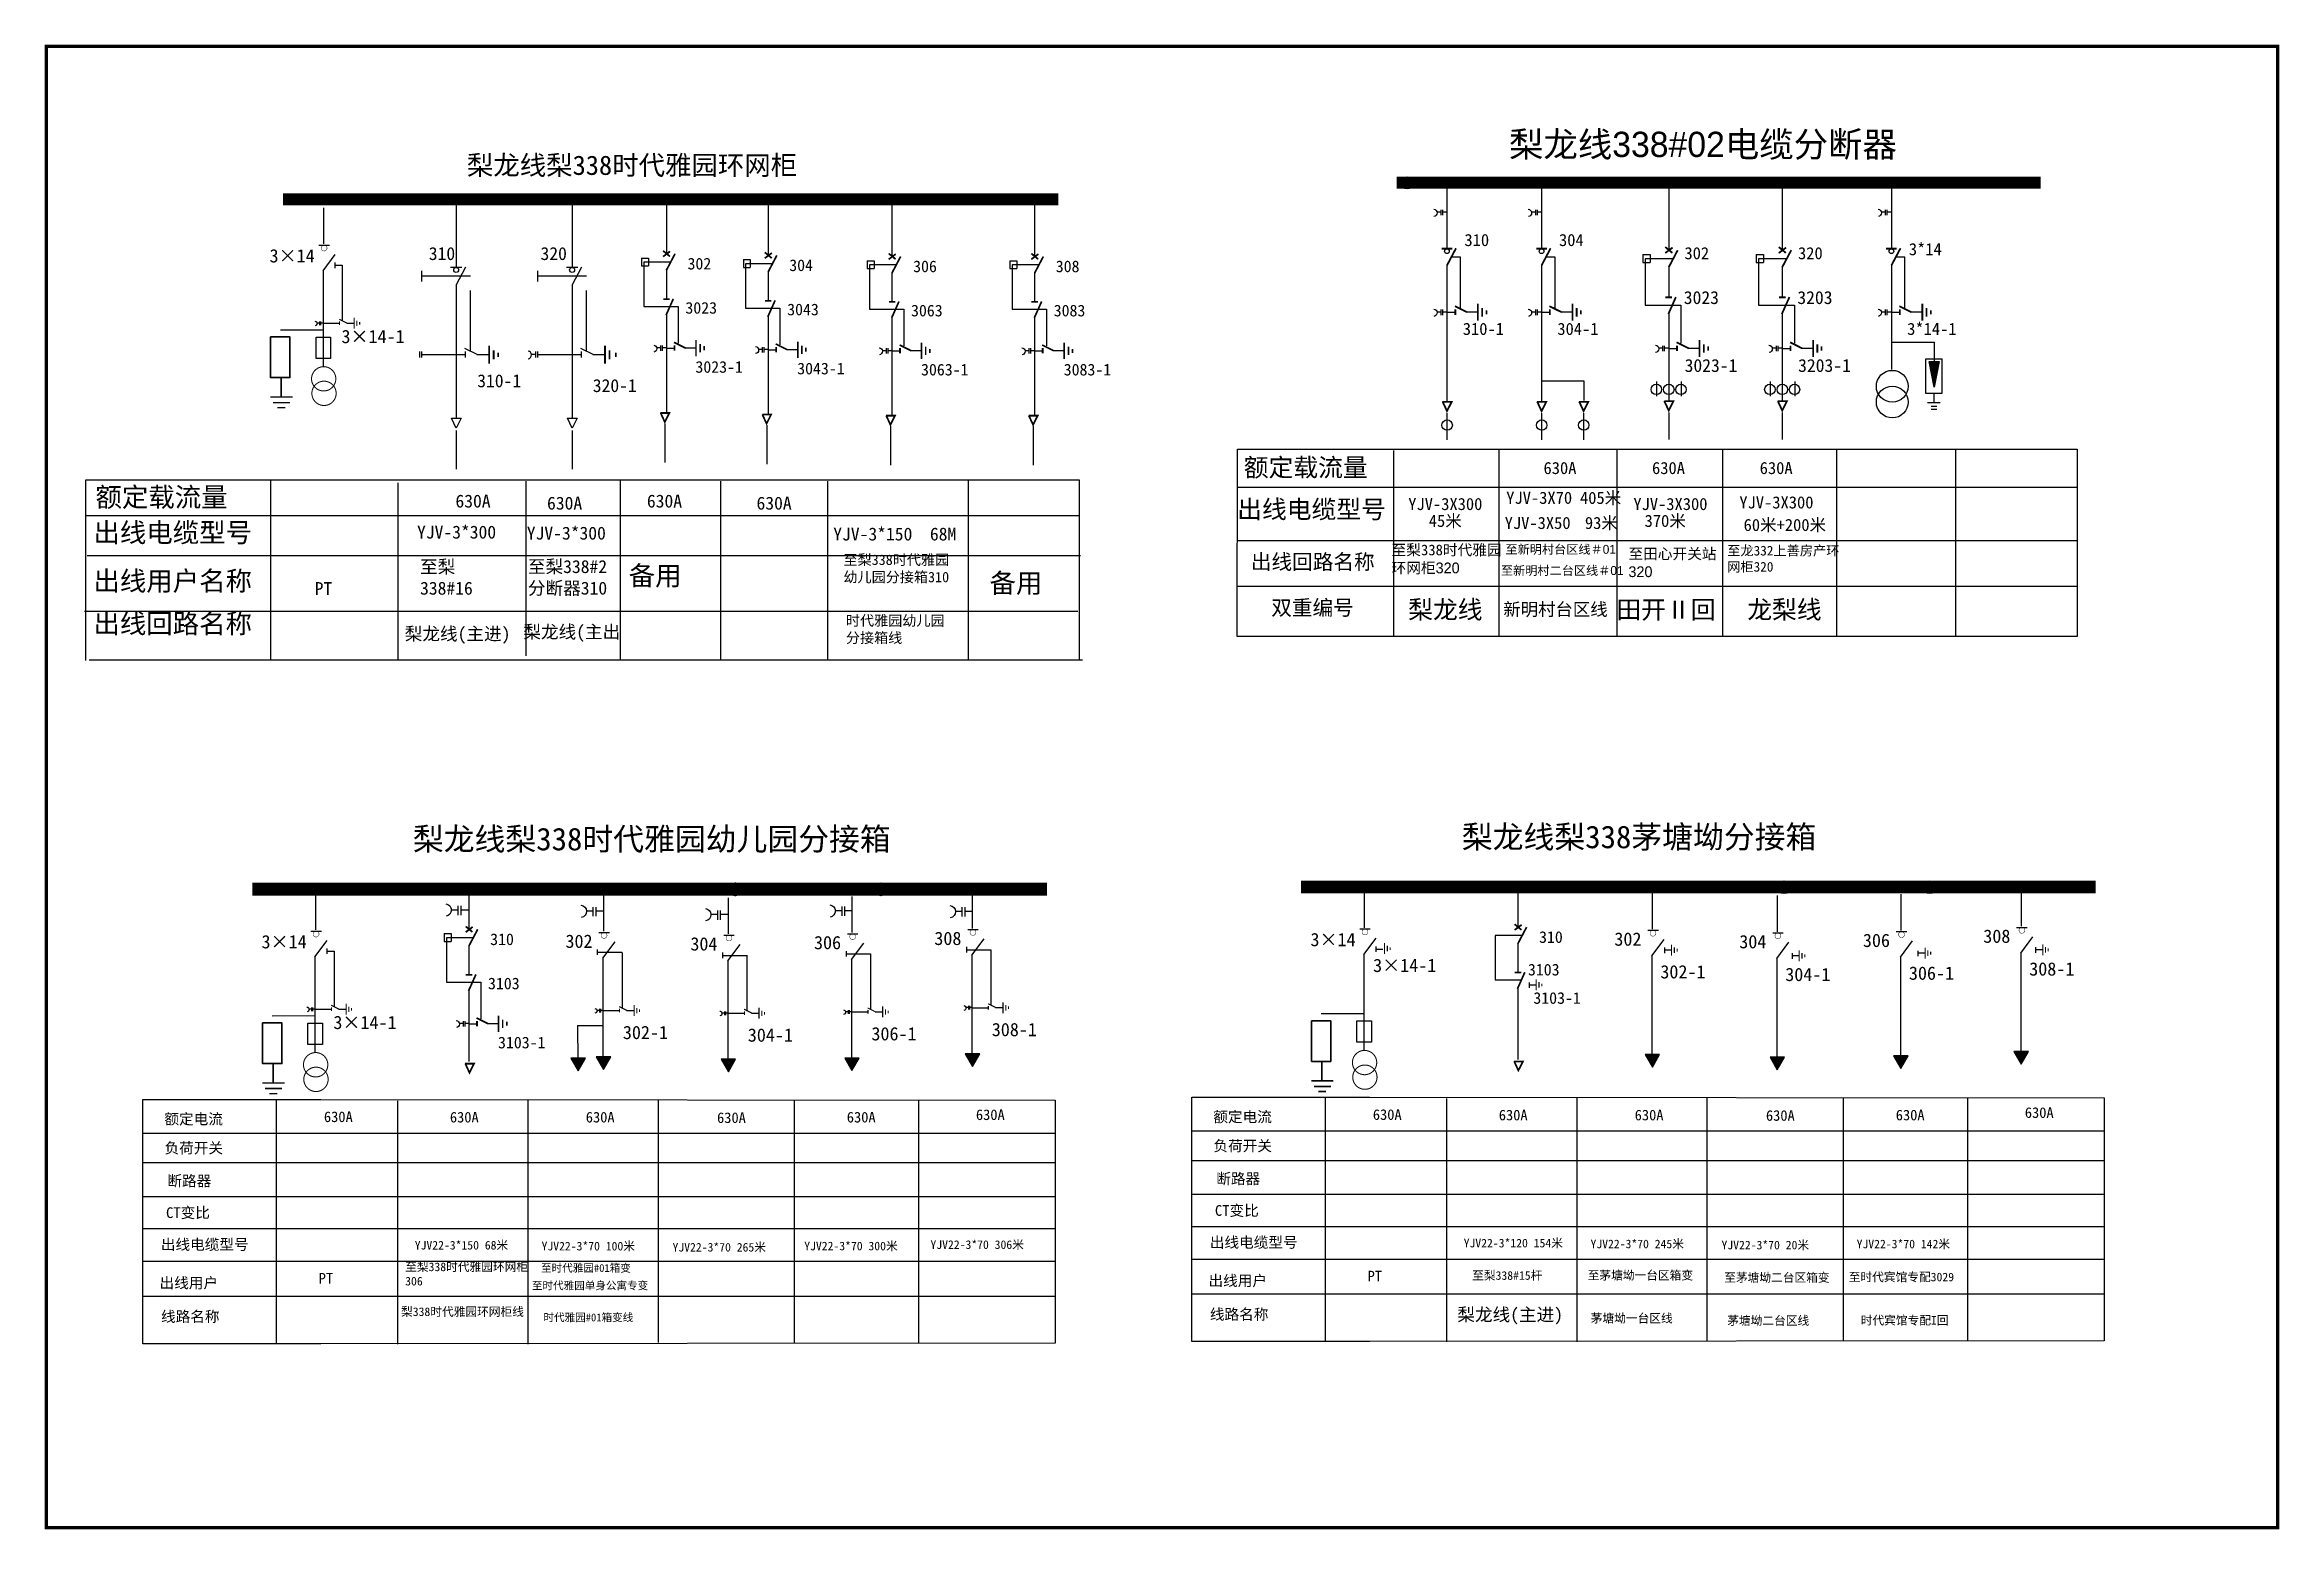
# Model space of a CAD drawing. Extents: x -2 to 344, y -240 to -10.
import ezdxf

# ---------------------------------------------------------------- set-up
doc = ezdxf.new("R2010")
doc.units = 0
doc.header["$LTSCALE"] = 0.774411
doc.linetypes.add('ACAD_ISO02W100', pattern=[15, 12, -3])
doc.linetypes.add('CENTER', pattern=[50.8, 31.75, -6.35, 6.35, -6.35])
doc.layers.get('0').update_dxf_attribs({"linetype": 'CONTINUOUS'})
doc.layers.add('1', color=7, linetype='CONTINUOUS')
doc.layers.add('2', color=7, linetype='CONTINUOUS')
doc.layers.add('10KV', color=3, linetype='CONTINUOUS', lineweight=35)
doc.styles.add('HZ', font='')
doc.styles.add('hztxt_txtstyle_0.00_0_0', font='', dxfattribs={"bigfont": 'hztxt.shx'})
doc.styles.add('SimSun_txtstyle_1.33_0_0', font='', dxfattribs={"height": 1.328431})
doc.styles.get("Standard").update_dxf_attribs({"font": '', "height": 2.5})
doc.styles.add('STYLE1', font='txt.shx', dxfattribs={"height": 2.6})
doc.styles.add('字体', font='', dxfattribs={"height": 2.5})
doc.styles.get('HZ').set_extended_font_data('SimSun')
doc.styles.get('hztxt_txtstyle_0.00_0_0').set_extended_font_data('hztxt')
doc.styles.get('SimSun_txtstyle_1.33_0_0').set_extended_font_data('SimSun')
doc.styles.get('Standard').set_extended_font_data('SimSun')
doc.styles.get('字体').set_extended_font_data('KaiTi_GB2312')

# ---------------------------------------------------------------- blocks, each defined once
blk = doc.blocks.new('JD')
for points in [[(-2, 0.2), (-2, -0.2), (2, 0.2), (2, -0.2)], [(1, -1.2), (1, -0.8), (-1, -1.2), (-1, -0.8)], [(-0.5, -1.8), (-0.5, -2.2), (0.5, -1.8), (0.5, -2.2)]]:
    blk.add_trace(points)

msp = doc.modelspace()

# ---------------------------------------------------------------- hatches: boundary and pattern name
at = {"linetype": 'Continuous'}
msp.add_hatch(color=256, dxfattribs=at).paths.add_polyline_path([(289.74, -59.47), (291.32, -59.47), (290.55, -63.42)])
for points in [[(80.61, -169.22), (81.74, -167.26), (79.48, -167.26)], [(84.51, -169), (85.64, -167.04), (83.38, -167.04)], [(103.85, -169.41), (104.98, -167.45), (102.72, -167.45)], [(122.99, -169.2), (124.12, -167.25), (121.86, -167.25)], [(141.63, -168.56), (142.76, -166.6), (140.49, -166.6)], [(246.9, -168.66), (248.03, -166.7), (245.77, -166.7)], [(266.25, -169.07), (267.38, -167.11), (265.12, -167.11)], [(285.38, -168.87), (286.51, -166.91), (284.25, -166.91)], [(304.02, -168.22), (305.15, -166.26), (302.89, -166.26)]]:
    msp.add_hatch(color=7).paths.add_polyline_path(points)

# ---------------------------------------------------------------- linework, layer by layer
for p, q in [((94.25, -34.54), (94.25, -42.83)), ((215.1, -32.55), (215.1, -41.97)), ((229.75, -32.55), (229.75, -41.97)), ((249.43, -32.76), (249.43, -42.26)), ((267, -32.76), (267, -42.26)), ((283.91, -32.55), (283.91, -41.97)), ((61.71, -34.78), (61.71, -44.83)), ((79.66, -34.78), (79.66, -44.83)), ((110.01, -34.79), (110.01, -43.08)), ((129.18, -34.96), (129.18, -43.25)), ((151.27, -34.96), (151.27, -43.25)), ((40.46, -41.46), (42.09, -41.46)), ((42.95, -44.15), (42.95, -45)), ((42.97, -44.58), (44.05, -44.58)), ((44.05, -44.58), (44.05, -53.16)), ((60.82, -44.87), (62.59, -44.87)), ((61.71, -47.64), (63.21, -44.79)), ((78.77, -44.87), (80.54, -44.87)), ((79.66, -47.64), (81.16, -44.79)), ((90.41, -43.45), (91.49, -43.45)), ((90.41, -43.45), (90.41, -44.65)), ((90.41, -44.65), (91.49, -44.65)), ((91.49, -43.45), (91.49, -44.65)), ((106.17, -43.7), (107.25, -43.7)), ((106.17, -43.7), (106.17, -44.9)), ((106.17, -44.9), (107.25, -44.9)), ((107.25, -43.7), (107.25, -44.9)), ((125.34, -43.88), (126.42, -43.88)), ((125.34, -43.88), (125.34, -45.07)), ((126.42, -43.88), (126.42, -45.07)), ((147.42, -43.88), (148.5, -43.88)), ((147.42, -43.88), (147.42, -45.07)), ((148.5, -43.88), (148.5, -45.07)), ((215.1, -44.53), (215.1, -65.73)), ((229.75, -44.53), (229.75, -65.73)), ((245.43, -42.92), (245.43, -44.16)), ((245.43, -42.92), (246.55, -42.92)), ((245.43, -44.16), (246.55, -44.16)), ((246.55, -42.92), (246.55, -44.16)), ((249.43, -44.82), (249.43, -49.47)), ((263, -42.92), (264.13, -42.92)), ((263, -42.92), (263, -44.16)), ((263, -44.16), (264.13, -44.16)), ((264.13, -42.92), (264.13, -44.16)), ((267, -44.82), (267, -49.47)), ((283.91, -44.53), (283.91, -60.72)), ((56.35, -45.41), (56.35, -47.08)), ((61.71, -47.56), (61.71, -68.15)), ((74.3, -45.41), (74.3, -47.08)), ((79.66, -47.56), (79.66, -68.15)), ((94.25, -45.28), (94.25, -49.74)), ((110.01, -45.53), (110.01, -50)), ((125.34, -45.07), (126.42, -45.07)), ((129.18, -45.7), (129.18, -50.17)), ((147.42, -45.07), (148.5, -45.07)), ((151.27, -45.7), (151.27, -50.17)), ((215.1, -51.83), (216.4, -51.83)), ((218.1, -51.8), (219.86, -51.8)), ((229.75, -51.83), (231.04, -51.83)), ((232.74, -51.8), (234.51, -51.8)), ((249.43, -51.8), (249.43, -65.52)), ((267, -51.8), (267, -65.52)), ((283.91, -51.83), (285.21, -51.83)), ((286.9, -51.8), (288.67, -51.8)), ((34.49, -54.57), (41.12, -54.54)), ((41.17, -53.54), (43.66, -53.54)), ((44.76, -53.52), (45.9, -53.52)), ((94.25, -51.98), (94.25, -67.43)), ((110.01, -52.23), (110.01, -67.68)), ((129.18, -52.4), (129.18, -67.85)), ((151.27, -52.4), (151.27, -67.85)), ((56.05, -57.94), (56.05, -58.85)), ((56.33, -57.94), (56.33, -58.85)), ((56.37, -58.4), (63.09, -58.4)), ((63.02, -57.4), (65.02, -58.4)), ((63.09, -57.94), (63.09, -58.86)), ((64.9, -58.36), (66.78, -58.36)), ((74, -58.36), (73.37, -58.36)), ((74, -57.94), (74, -58.85)), ((74.28, -57.94), (74.28, -58.85)), ((74.32, -58.4), (81.04, -58.4)), ((80.97, -57.4), (82.96, -58.4)), ((81.04, -57.94), (81.04, -58.86)), ((82.85, -58.36), (84.73, -58.36)), ((94.25, -57.39), (95.5, -57.39)), ((97.12, -57.35), (98.82, -57.35)), ((110.01, -57.64), (111.25, -57.64)), ((112.88, -57.6), (114.58, -57.6)), ((129.18, -57.81), (130.43, -57.81)), ((132.05, -57.77), (133.75, -57.77)), ((151.27, -57.81), (152.51, -57.81)), ((154.14, -57.77), (155.83, -57.77)), ((249.43, -57.43), (250.73, -57.43)), ((252.42, -57.39), (254.19, -57.39)), ((267, -57.43), (268.3, -57.43)), ((269.99, -57.39), (271.76, -57.39)), ((289.17, -59.07), (291.77, -59.07)), ((289.17, -59.12), (289.17, -64.38)), ((291.77, -64.38), (291.77, -59.06)), ((247.56, -62.54), (247.56, -64.82)), ((251.38, -62.54), (251.38, -64.82)), ((265.14, -62.54), (265.14, -64.82)), ((268.95, -62.54), (268.95, -64.82)), ((289.17, -64.38), (291.77, -64.38)), ((60.97, -68.24), (62.5, -68.24)), ((61.72, -69.79), (60.99, -68.21)), ((62.5, -68.24), (61.72, -69.79)), ((78.92, -68.24), (80.45, -68.24)), ((79.67, -69.79), (78.94, -68.21)), ((80.45, -68.24), (79.67, -69.79)), ((182.65, -102.04), (182.66, -73.03)), ((182.66, -73.03), (312.66, -73.03)), ((206.82, -73.22), (206.82, -102.02)), ((241.4, -73.03), (241.4, -102.02)), ((257.74, -73.03), (257.74, -102.02)), ((275.4, -73.03), (275.4, -102.02)), ((293.83, -73.03), (293.83, -102.02)), ((312.66, -73.03), (312.66, -102.04)), ((4.37, -77.77), (158.15, -77.77)), ((4.37, -105.73), (4.37, -77.77)), ((4.37, -77.77), (158.15, -77.77)), ((32.96, -77.77), (32.96, -105.73)), ((52.69, -78.22), (52.69, -105.5)), ((72.52, -77.97), (72.52, -105.02)), ((87.09, -77.77), (87.09, -105.73)), ((102.62, -78), (102.62, -105.73)), ((119.19, -78), (119.19, -105.73)), ((140.97, -77.77), (140.97, -105.73)), ((158.15, -77.76), (158.15, -105.72)), ((182.72, -78.89), (312.66, -78.89)), ((4.43, -83.28), (158.22, -83.28)), ((4.59, -89.46), (158.38, -89.46)), ((182.72, -87.14), (312.66, -87.14)), ((182.72, -94.22), (312.66, -94.22)), ((4.15, -98.1), (157.94, -98.1)), ((312.66, -102.02), (182.65, -102.02)), ((4.87, -105.65), (158.66, -105.65)), ((63.69, -141.12), (63.69, -147.38)), ((226.08, -140.78), (226.08, -147.04)), ((39.21, -147.61), (40.85, -147.61)), ((59.85, -148), (60.93, -148)), ((59.85, -148), (59.85, -149.2)), ((60.93, -148), (60.93, -149.2)), ((83.8, -147.82), (85.43, -147.82)), ((103.14, -148.23), (104.77, -148.23)), ((122.28, -148.02), (123.91, -148.02)), ((140.91, -147.38), (142.55, -147.38)), ((201.61, -147.27), (203.24, -147.27)), ((246.19, -147.48), (247.83, -147.48)), ((265.53, -147.89), (267.17, -147.89)), ((284.67, -147.69), (286.3, -147.69)), ((303.3, -147.04), (304.94, -147.04)), ((41.7, -150.3), (41.7, -151.15)), ((41.72, -150.73), (42.81, -150.73)), ((42.81, -150.73), (42.81, -159.31)), ((59.85, -149.2), (60.93, -149.2)), ((63.69, -149.83), (63.69, -154.3)), ((83.56, -150.44), (83.56, -151.29)), ((83.59, -150.88), (87.35, -150.88)), ((87.39, -150.94), (87.39, -159.52)), ((102.95, -150.93), (102.95, -151.78)), ((102.98, -151.37), (106.73, -151.37)), ((106.73, -151.35), (106.73, -159.92)), ((122.08, -150.7), (122.08, -151.55)), ((122.11, -151.14), (125.86, -151.14)), ((125.87, -151.15), (125.87, -159.72)), ((140.72, -150.06), (140.72, -150.91)), ((140.76, -150.5), (144.51, -150.5)), ((144.51, -150.5), (144.51, -159.07)), ((204.1, -149.97), (204.1, -150.81)), ((204.12, -150.39), (205.2, -150.39)), ((226.08, -149.5), (226.08, -153.96)), ((248.72, -150.52), (249.86, -150.52)), ((248.76, -150.17), (248.76, -151.02)), ((268.49, -151.4), (269.64, -151.4)), ((268.54, -151.04), (268.54, -151.89)), ((287.98, -150.99), (289.12, -150.99)), ((288.02, -150.64), (288.02, -151.48)), ((306.18, -150.46), (307.32, -150.46)), ((306.22, -150.11), (306.22, -150.96)), ((227.81, -155.55), (227.81, -156.39)), ((63.69, -156.53), (63.69, -167.81)), ((226.08, -156.19), (226.08, -167.47)), ((227.77, -155.9), (228.91, -155.9)), ((33.24, -160.72), (39.87, -160.69)), ((39.93, -159.69), (42.42, -159.69)), ((43.51, -159.67), (44.66, -159.67)), ((63.69, -161.94), (64.94, -161.94)), ((66.56, -161.9), (68.26, -161.9)), ((80.51, -162.2), (84.44, -162.2)), ((80.51, -162.2), (80.53, -167.75)), ((84.51, -159.9), (87, -159.9)), ((88.1, -159.88), (89.24, -159.88)), ((103.85, -160.31), (106.34, -160.31)), ((107.44, -160.29), (108.58, -160.29)), ((122.99, -160.11), (125.48, -160.11)), ((126.58, -160.08), (127.72, -160.08)), ((141.63, -159.46), (144.11, -159.46)), ((145.21, -159.43), (146.36, -159.43)), ((195.64, -160.38), (202.26, -160.35))]:
    msp.add_line(p, q)
at = {"color": 7}
for p, q in [((41.21, -41.27), (41.21, -35.69)), ((39.96, -147.43), (39.96, -141.84)), ((141.66, -147.19), (141.66, -141.6)), ((202.35, -147.09), (202.35, -141.5)), ((246.94, -147.3), (246.94, -141.71)), ((304.05, -146.85), (304.05, -141.26)), ((84.55, -147.63), (84.55, -142.05)), ((103.89, -148.04), (103.89, -142.45)), ((123.03, -147.84), (123.03, -142.25)), ((266.28, -147.7), (266.28, -142.11)), ((285.42, -147.5), (285.42, -141.91))]:
    msp.add_line(p, q, dxfattribs=at)
at = {"linetype": 'ACAD_ISO02W100'}
for p, q in [((94.79, -44.08), (90.75, -44.08)), ((90.75, -44.08), (90.75, -50.95)), ((110.55, -44.33), (106.51, -44.33)), ((106.51, -44.33), (106.51, -51.2)), ((129.72, -44.5), (125.68, -44.5)), ((125.68, -44.5), (125.68, -51.37)), ((151.81, -44.5), (147.77, -44.5)), ((147.77, -44.5), (147.77, -51.37)), ((245.79, -43.57), (245.79, -50.72)), ((249.99, -43.57), (245.79, -43.57)), ((267.56, -43.57), (263.36, -43.57)), ((263.36, -43.57), (263.36, -50.72)), ((63.94, -46.25), (56.35, -46.25)), ((63.94, -57.75), (63.94, -46.25)), ((81.89, -46.25), (74.3, -46.25)), ((81.89, -57.75), (81.89, -46.25)), ((90.75, -50.95), (96.08, -50.95)), ((96.08, -50.95), (96.08, -56.61)), ((106.51, -51.2), (111.84, -51.2)), ((111.84, -51.2), (111.84, -56.86)), ((125.68, -51.37), (131.01, -51.37)), ((131.01, -51.37), (131.01, -57.03)), ((147.77, -51.37), (153.09, -51.37)), ((153.09, -51.37), (153.09, -57.03)), ((245.79, -50.72), (251.33, -50.72)), ((251.33, -50.72), (251.33, -56.62)), ((263.36, -50.72), (268.91, -50.72)), ((268.91, -50.72), (268.91, -56.62)), ((64.23, -148.63), (60.19, -148.63)), ((60.19, -148.63), (60.19, -155.5)), ((226.62, -148.29), (222.58, -148.29)), ((222.58, -148.29), (222.58, -155.16)), ((60.19, -155.5), (65.52, -155.5)), ((65.52, -155.5), (65.52, -161.16)), ((222.58, -155.16), (226.63, -155.16))]:
    msp.add_line(p, q, dxfattribs=at)
at = {"color": 0}
for p, q in [((41.1, -45.42), (41.1, -60.26)), ((39.85, -151.57), (39.85, -166.41)), ((84.44, -151.78), (84.44, -167.39)), ((103.78, -152.19), (103.78, -167.79)), ((122.92, -151.98), (122.92, -167.59)), ((141.55, -151.34), (141.55, -166.94)), ((202.24, -151.23), (202.24, -166.07)), ((246.83, -151.44), (246.83, -167.05)), ((266.17, -151.85), (266.17, -167.46)), ((285.31, -151.65), (285.31, -167.25)), ((303.94, -151), (303.94, -166.6)), ((33.84, -173.66), (33.84, -211.47)), ((52.65, -173.87), (52.65, -211.52)), ((196.23, -173.32), (196.23, -211.13)), ((215.04, -173.53), (215.04, -211.18)), ((13.2, -178.86), (28.23, -178.86)), ((28.16, -178.86), (40.83, -178.86)), ((38.33, -178.86), (154.43, -178.86)), ((175.59, -178.52), (190.62, -178.52)), ((190.55, -178.52), (203.23, -178.52)), ((200.73, -178.52), (316.83, -178.52)), ((175.59, -183.08), (190.56, -183.08)), ((190.48, -183.08), (203.16, -183.08)), ((202.95, -183.08), (316.83, -183.08)), ((13.2, -183.42), (28.16, -183.42)), ((28.09, -183.42), (40.77, -183.42)), ((40.56, -183.42), (154.43, -183.42)), ((13.2, -193.64), (28.06, -193.64)), ((27.98, -193.64), (40.66, -193.64)), ((40.45, -193.64), (154.43, -193.64)), ((175.59, -193.3), (190.45, -193.3)), ((190.38, -193.3), (203.06, -193.3)), ((202.84, -193.3), (316.83, -193.3))]:
    msp.add_line(p, q, dxfattribs=at)
at = {"linetype": 'Continuous'}
for p, q in [((283.9, -56.48), (290.53, -56.48)), ((290.53, -56.48), (290.53, -61.93)), ((290.55, -63.42), (289.74, -59.47)), ((289.74, -59.47), (291.32, -59.47)), ((291.32, -59.47), (290.55, -63.42)), ((290.49, -64.48), (290.49, -65.82)), ((289.49, -65.8), (291.45, -65.8)), ((290.05, -66.37), (290.93, -66.37)), ((290.05, -66.85), (290.93, -66.85))]:
    msp.add_line(p, q, dxfattribs=at)
at = {"color": 0, "linetype": 'Continuous'}
for p, q in [((229.69, -62.43), (236.28, -62.43)), ((236.28, -62.43), (236.28, -65.52)), ((223.13, -73.02), (223.13, -102.02))]:
    msp.add_line(p, q, dxfattribs=at)
at = {"linetype": 'CENTER'}
for p, q in [((94.04, -69.07), (94.04, -75.1)), ((215.11, -67.45), (215.11, -71.57)), ((229.75, -67.45), (229.75, -71.57)), ((236.26, -67.45), (236.26, -71.57)), ((249.44, -67.36), (249.44, -71.54)), ((267.01, -67.36), (267.01, -71.54)), ((61.72, -70.12), (61.72, -76.14)), ((79.67, -70.12), (79.67, -76.14)), ((109.8, -69.32), (109.8, -75.35)), ((128.97, -69.49), (128.97, -75.52)), ((151.06, -69.49), (151.06, -75.52))]:
    msp.add_line(p, q, dxfattribs=at)
at = {"linetype": 'Continuous', "const_width": 0.5}
msp.add_lwpolyline([(-1.74, -10.69), (343.72, -10.69), (343.72, -239.92), (-1.74, -239.92)], close=True, dxfattribs=at)
for points, const_width in [([(207.32, -31.8), (307.01, -31.8)], 1.88), ([(34.89, -34.38), (154.96, -34.38)], 1.88), ([(40.46, -41.46), (42.09, -41.46)], 0.139), ([(93.74, -43.23), (94.83, -42.41)], 0.27), ([(93.75, -42.33), (94.81, -43.21)], 0.27), ([(94.25, -45.35), (95.6, -42.79)], 0.27), ([(109.49, -43.48), (110.59, -42.66)], 0.27), ([(109.5, -42.58), (110.56, -43.46)], 0.27), ([(110.01, -45.6), (111.36, -43.04)], 0.27), ([(128.67, -43.65), (129.76, -42.83)], 0.27), ([(128.68, -42.75), (129.74, -43.63)], 0.27), ([(129.18, -45.77), (130.53, -43.21)], 0.27), ([(150.75, -43.65), (151.85, -42.83)], 0.27), ([(150.76, -42.75), (151.82, -43.63)], 0.27), ([(151.27, -45.77), (152.62, -43.21)], 0.27), ([(214.28, -42.01), (215.93, -42.01)], 0.281), ([(215.1, -44.6), (216.51, -41.94)], 0.281), ([(228.92, -42.01), (230.58, -42.01)], 0.281), ([(229.75, -44.6), (231.15, -41.94)], 0.281), ([(248.89, -42.68), (250.04, -41.83)], 0.281), ([(248.9, -41.75), (250.01, -42.66)], 0.281), ([(249.43, -44.89), (250.83, -42.23)], 0.281), ([(266.47, -42.68), (267.61, -41.83)], 0.281), ([(266.48, -41.75), (267.58, -42.66)], 0.281), ([(267, -44.89), (268.41, -42.23)], 0.281), ([(283.08, -42.01), (284.74, -42.01)], 0.281), ([(283.91, -44.6), (285.32, -41.94)], 0.281), ([(93.77, -49.82), (94.77, -49.82)], 0.27), ([(94.2, -52.31), (95.33, -49.76)], 0.27), ([(109.52, -50.07), (110.52, -50.07)], 0.27), ([(109.95, -52.56), (111.09, -50.01)], 0.27), ([(128.7, -50.24), (129.7, -50.24)], 0.27), ([(129.13, -52.73), (130.26, -50.18)], 0.27), ([(150.78, -50.24), (151.78, -50.24)], 0.27), ([(151.21, -52.73), (152.35, -50.18)], 0.27), ([(216.33, -50.9), (218.21, -51.83)], 0.281), ([(216.4, -51.4), (216.4, -52.26)], 0.281), ([(230.97, -50.9), (232.85, -51.83)], 0.281), ([(231.04, -51.4), (231.04, -52.26)], 0.281), ([(248.92, -49.54), (249.97, -49.54)], 0.281), ([(249.37, -52.14), (250.55, -49.49)], 0.281), ([(266.5, -49.54), (267.54, -49.54)], 0.281), ([(266.94, -52.14), (268.13, -49.49)], 0.281), ([(285.14, -50.9), (287.01, -51.83)], 0.281), ([(285.21, -51.4), (285.21, -52.26)], 0.281), ([(43.61, -52.94), (44.83, -53.54)], 0.182), ([(43.66, -53.26), (43.66, -53.82)], 0.182), ([(95.43, -56.49), (97.23, -57.39)], 0.27), ([(95.5, -56.97), (95.5, -57.8)], 0.27), ([(111.18, -56.74), (112.98, -57.64)], 0.27), ([(111.25, -57.22), (111.25, -58.05)], 0.27), ([(130.36, -56.91), (132.16, -57.81)], 0.27), ([(130.43, -57.39), (130.43, -58.22)], 0.27), ([(152.44, -56.91), (154.24, -57.81)], 0.27), ([(152.51, -57.39), (152.51, -58.22)], 0.27), ([(250.65, -56.49), (252.53, -57.43)], 0.281), ([(250.73, -57), (250.73, -57.86)], 0.281), ([(268.23, -56.49), (270.1, -57.43)], 0.281), ([(268.3, -57), (268.3, -57.86)], 0.281), ([(214.41, -65.69), (215.84, -65.69), (215.11, -67.14), (214.43, -65.67)], 0.281), ([(229.05, -65.69), (230.49, -65.69), (229.75, -67.14), (229.07, -65.67)], 0.281), ([(235.56, -65.69), (236.99, -65.69), (236.26, -67.14), (235.57, -65.67)], 0.281), ([(248.74, -65.6), (250.17, -65.6), (249.44, -67.05), (248.75, -65.58)], 0.281), ([(266.31, -65.6), (267.74, -65.6), (267.01, -67.05), (266.33, -65.58)], 0.281), ([(93.34, -67.43), (94.72, -67.43), (94.01, -68.82), (93.36, -67.41)], 0.27), ([(109.1, -67.68), (110.47, -67.68), (109.77, -69.08), (109.11, -67.66)], 0.27), ([(128.27, -67.85), (129.65, -67.85), (128.94, -69.25), (128.29, -67.83)], 0.27), ([(150.36, -67.85), (151.73, -67.85), (151.03, -69.25), (150.37, -67.83)], 0.27), ([(30.13, -141.12), (153.16, -141.12)], 2), ([(192.52, -140.78), (315.55, -140.78)], 2), ([(39.21, -147.61), (40.85, -147.61)], 0.139), ([(63.18, -147.78), (64.27, -146.96)], 0.27), ([(63.19, -146.88), (64.24, -147.76)], 0.27), ([(63.69, -149.9), (65.04, -147.34)], 0.27), ([(83.8, -147.82), (85.43, -147.82)], 0.139), ([(103.14, -148.23), (104.77, -148.23)], 0.139), ([(122.28, -148.02), (123.91, -148.02)], 0.139), ([(140.91, -147.38), (142.55, -147.38)], 0.139), ([(201.61, -147.27), (203.24, -147.27)], 0.139), ([(225.57, -147.44), (226.67, -146.62)], 0.27), ([(225.58, -146.54), (226.64, -147.42)], 0.27), ([(226.08, -149.56), (227.43, -147)], 0.27), ([(246.19, -147.48), (247.83, -147.48)], 0.139), ([(265.53, -147.89), (267.17, -147.89)], 0.139), ([(284.67, -147.69), (286.3, -147.69)], 0.139), ([(303.3, -147.04), (304.94, -147.04)], 0.139), ([(63.2, -154.37), (64.21, -154.37)], 0.27), ([(63.63, -156.86), (64.77, -154.31)], 0.27), ([(225.6, -154.03), (226.6, -154.03)], 0.27), ([(226.03, -156.52), (227.16, -153.97)], 0.27), ([(42.37, -159.09), (43.58, -159.69)], 0.182), ([(144.07, -158.85), (145.28, -159.46)], 0.182), ([(144.11, -159.18), (144.11, -159.74)], 0.182), ([(42.42, -159.41), (42.42, -159.97)], 0.182), ([(64.87, -161.04), (66.67, -161.94)], 0.27), ([(64.94, -161.52), (64.94, -162.35)], 0.27), ([(86.95, -159.3), (88.17, -159.9)], 0.182), ([(87, -159.62), (87, -160.18)], 0.182), ([(106.29, -159.7), (107.51, -160.31)], 0.182), ([(106.34, -160.03), (106.34, -160.59)], 0.182), ([(125.43, -159.5), (126.65, -160.11)], 0.182), ([(125.48, -159.83), (125.48, -160.39)], 0.182), ([(63.1, -168.12), (64.48, -168.12), (63.77, -169.51), (63.12, -168.1)], 0.27), ([(225.49, -167.78), (226.87, -167.78), (226.16, -169.17), (225.51, -167.76)], 0.27)]:
    msp.add_lwpolyline(points, dxfattribs=dict(const_width=const_width))
for points in [[(213.06, -35.89, -0.877934), (213.08, -37.03)], [(227.7, -35.89, -0.877934), (227.73, -37.03)], [(281.87, -35.89, -0.877934), (281.89, -37.03)], [(213.06, -51.34, -0.877934), (213.08, -52.48)], [(227.7, -51.34, -0.877934), (227.73, -52.48)], [(281.87, -51.34, -0.877934), (281.89, -52.48)], [(39.85, -53.22, -0.877934), (39.86, -53.96)], [(92.29, -56.91, -0.877934), (92.31, -58)], [(108.05, -57.16, -0.877934), (108.07, -58.25)], [(127.22, -57.33, -0.877934), (127.24, -58.43)], [(149.3, -57.33, -0.877934), (149.33, -58.43)], [(247.39, -56.93, -0.877934), (247.41, -58.07)], [(264.96, -56.93, -0.877934), (264.98, -58.07)], [(140.3, -159.14, -0.877934), (140.32, -159.88)], [(38.61, -159.37, -0.877934), (38.62, -160.11)], [(61.73, -161.46, -0.877934), (61.75, -162.55)], [(83.19, -159.58, -0.877934), (83.2, -160.32)], [(102.53, -159.99, -0.877934), (102.55, -160.73)], [(121.67, -159.79, -0.877934), (121.68, -160.52)]]:
    msp.add_lwpolyline(points, format="xyb")
for points in [[(214.16, -36.37), (213.57, -36.37)], [(214.16, -35.98), (214.16, -36.83)], [(214.42, -35.98), (214.42, -36.83)], [(215.1, -36.37), (214.42, -36.37)], [(228.8, -36.37), (228.21, -36.37)], [(228.8, -35.98), (228.8, -36.83)], [(229.06, -35.98), (229.06, -36.83)], [(229.74, -36.37), (229.06, -36.37)], [(282.97, -36.37), (282.37, -36.37)], [(282.97, -35.98), (282.97, -36.83)], [(283.23, -35.98), (283.23, -36.83)], [(283.91, -36.37), (283.23, -36.37)], [(214.16, -51.82), (213.57, -51.82)], [(214.16, -51.42), (214.16, -52.28)], [(214.42, -51.42), (214.42, -52.28)], [(215.1, -51.82), (214.42, -51.82)], [(228.8, -51.82), (228.21, -51.82)], [(228.8, -51.42), (228.8, -52.28)], [(229.06, -51.42), (229.06, -52.28)], [(229.74, -51.82), (229.06, -51.82)], [(282.97, -51.82), (282.37, -51.82)], [(282.97, -51.42), (282.97, -52.28)], [(283.23, -51.42), (283.23, -52.28)], [(283.91, -51.82), (283.23, -51.82)], [(40.56, -53.53), (40.18, -53.53)], [(40.56, -53.28), (40.56, -53.83)], [(40.73, -53.28), (40.73, -53.83)], [(41.17, -53.53), (40.73, -53.53)], [(93.34, -57.37), (92.77, -57.37)], [(93.34, -56.99), (93.34, -57.81)], [(93.6, -56.99), (93.6, -57.81)], [(94.25, -57.37), (93.6, -57.37)], [(109.1, -57.62), (108.53, -57.62)], [(109.1, -57.24), (109.1, -58.06)], [(109.35, -57.24), (109.35, -58.06)], [(110, -57.62), (109.35, -57.62)], [(128.27, -57.79), (127.7, -57.79)], [(128.27, -57.42), (128.27, -58.24)], [(128.53, -57.42), (128.53, -58.24)], [(129.18, -57.79), (128.53, -57.79)], [(150.36, -57.79), (149.79, -57.79)], [(150.36, -57.42), (150.36, -58.24)], [(150.61, -57.42), (150.61, -58.24)], [(151.26, -57.79), (150.61, -57.79)], [(248.48, -57.42), (247.89, -57.42)], [(248.48, -57.02), (248.48, -57.88)], [(248.75, -57.02), (248.75, -57.88)], [(249.43, -57.42), (248.75, -57.42)], [(266.06, -57.42), (265.46, -57.42)], [(266.06, -57.02), (266.06, -57.88)], [(266.32, -57.02), (266.32, -57.88)], [(267, -57.42), (266.32, -57.42)], [(39.32, -159.68), (38.93, -159.68)], [(39.32, -159.43), (39.32, -159.98)], [(39.49, -159.43), (39.49, -159.98)], [(39.93, -159.68), (39.49, -159.68)], [(62.78, -161.92), (62.21, -161.92)], [(62.78, -161.54), (62.78, -162.36)], [(63.03, -161.54), (63.03, -162.36)], [(63.69, -161.92), (63.03, -161.92)], [(83.9, -159.89), (83.52, -159.89)], [(83.9, -159.64), (83.9, -160.19)], [(84.07, -159.64), (84.07, -160.19)], [(84.51, -159.89), (84.07, -159.89)], [(103.24, -160.3), (102.86, -160.3)], [(103.24, -160.05), (103.24, -160.6)], [(103.41, -160.05), (103.41, -160.6)], [(103.85, -160.3), (103.41, -160.3)], [(122.38, -160.1), (122, -160.1)], [(122.38, -159.84), (122.38, -160.4)], [(122.55, -159.84), (122.55, -160.4)], [(122.99, -160.1), (122.55, -160.1)], [(141.01, -159.45), (140.63, -159.45)], [(141.01, -159.19), (141.01, -159.75)], [(141.18, -159.19), (141.18, -159.75)], [(141.62, -159.45), (141.18, -159.45)]]:
    msp.add_lwpolyline(points)
for points, const_width in [([(40.82, -41.91, 1), (41.72, -41.91, 1)], 0.0695), ([(43.08, -62.14, -1), (39.32, -62.14, -1)], 0.159), ([(43.13, -64.39, -1), (39.37, -64.39, -1)], 0.159), ([(39.57, -148.07, 1), (40.48, -148.07, 1)], 0.0695), ([(84.16, -148.28, 1), (85.06, -148.28, 1)], 0.0695), ([(103.5, -148.68, 1), (104.4, -148.68, 1)], 0.0695), ([(122.64, -148.48, 1), (123.54, -148.48, 1)], 0.0695), ([(141.27, -147.83, 1), (142.17, -147.83, 1)], 0.0695), ([(201.96, -147.73, 1), (202.87, -147.73, 1)], 0.0695), ([(246.55, -147.94, 1), (247.45, -147.94, 1)], 0.0695), ([(265.89, -148.34, 1), (266.79, -148.34, 1)], 0.0695), ([(285.03, -148.14, 1), (285.93, -148.14, 1)], 0.0695), ([(303.66, -147.49, 1), (304.57, -147.49, 1)], 0.0695), ([(204.23, -167.95, -1), (200.47, -167.95, -1)], 0.159), ([(41.84, -168.29, -1), (38.07, -168.29, -1)], 0.159), ([(41.89, -170.55, -1), (38.12, -170.55, -1)], 0.159), ([(204.28, -170.21, -1), (200.52, -170.21, -1)], 0.159)]:
    msp.add_lwpolyline(points, format="xyb", close=True, dxfattribs=dict(const_width=const_width))
at = {"linetype": 'ACAD_ISO02W100'}
for points in [[(217.19, -51.41), (217.19, -43.3), (215.79, -43.3)], [(231.84, -51.41), (231.84, -43.3), (230.43, -43.3)], [(286, -51.41), (286, -43.3), (284.6, -43.3)]]:
    msp.add_lwpolyline(points, dxfattribs=at)
at = {"color": 0, "linetype": 'Continuous'}
for points in [[(40.01, -55.69), (42.26, -55.69), (42.26, -59), (40.01, -59)], [(38.77, -161.84), (41.01, -161.84), (41.01, -165.15), (38.77, -165.15)], [(201.16, -161.51), (203.4, -161.51), (203.4, -164.81), (201.16, -164.81)]]:
    msp.add_lwpolyline(points, close=True, dxfattribs=at)
at = {"color": 7}
for points in [[(80.61, -169.22), (81.74, -167.26), (79.48, -167.26)], [(84.51, -169), (85.64, -167.04), (83.38, -167.04)], [(103.85, -169.41), (104.98, -167.45), (102.72, -167.45)], [(122.99, -169.2), (124.12, -167.25), (121.86, -167.25)], [(141.63, -168.56), (142.76, -166.6), (140.49, -166.6)], [(246.9, -168.66), (248.03, -166.7), (245.77, -166.7)], [(266.25, -169.07), (267.38, -167.11), (265.12, -167.11)], [(285.38, -168.87), (286.51, -166.91), (284.25, -166.91)], [(304.02, -168.22), (305.15, -166.26), (302.89, -166.26)]]:
    msp.add_lwpolyline(points, close=True, dxfattribs=at)
for centre, radius in [((208.95, -31.83), 0.933), ((61.71, -45.29), 0.384), ((79.66, -45.29), 0.384), ((215.1, -42.41), 0.36), ((229.75, -42.41), 0.36), ((283.91, -42.41), 0.36), ((247.52, -63.78), 0.812), ((249.45, -63.78), 0.812), ((251.33, -63.78), 0.812), ((265.1, -63.78), 0.812), ((267.02, -63.78), 0.812), ((268.91, -63.78), 0.812), ((215.13, -69.3), 0.812), ((229.78, -69.3), 0.812), ((236.28, -69.3), 0.812), ((104.85, -141.14), 0.996), ((104.95, -141.14), 0.996), ((127.45, -141.14), 0.996), ((267.25, -140.8), 0.996), ((267.34, -140.8), 0.996), ((289.85, -140.8), 0.996)]:
    msp.add_circle(centre, radius)
msp.add_arc((72.77, -58.45), 0.613, 278.5404, 83.6643)
for points in [[(66.67, -59.82), (66.95, -59.82), (66.67, -57.02), (66.95, -57.02)], [(67.65, -57.72), (67.37, -57.72), (67.65, -59.12), (67.37, -59.12)], [(68.07, -58.77), (68.35, -58.77), (68.07, -58.07), (68.35, -58.07)], [(84.62, -59.82), (84.9, -59.82), (84.62, -57.02), (84.9, -57.02)], [(85.6, -57.72), (85.32, -57.72), (85.6, -59.12), (85.32, -59.12)], [(86.3, -58.77), (86.58, -58.77), (86.3, -58.07), (86.58, -58.07)]]:
    msp.add_trace(points)
at = {"layer": '1'}
for points in [[(39.85, -53.21, -0.877934), (39.86, -53.95)], [(140.3, -159.13, -0.877934), (140.32, -159.87)], [(38.6, -159.36, -0.877934), (38.62, -160.1)], [(83.19, -159.57, -0.877934), (83.2, -160.31)], [(102.53, -159.98, -0.877934), (102.54, -160.72)], [(121.67, -159.78, -0.877934), (121.68, -160.51)]]:
    msp.add_lwpolyline(points, format="xyb", dxfattribs=at)
at = {"layer": '1', "color": 0}
for points in [[(60.1, -143.39, -0.877934), (60.14, -145.31)], [(81.03, -143.58, -0.877934), (81.07, -145.5)], [(100.29, -144.1, -0.877934), (100.33, -146.02)], [(119.55, -143.52, -0.877934), (119.59, -145.44)], [(138.16, -143.63, -0.877934), (138.2, -145.55)]]:
    msp.add_lwpolyline(points, format="xyb", dxfattribs=at)
for points in [[(61.96, -144.35), (60.96, -144.35)], [(61.96, -143.68), (61.96, -145.12)], [(62.41, -143.68), (62.41, -145.12)], [(63.55, -144.35), (62.41, -144.35)], [(82.89, -144.54), (81.89, -144.54)], [(82.89, -143.88), (82.89, -145.32)], [(83.33, -143.88), (83.33, -145.32)], [(84.48, -144.54), (83.33, -144.54)], [(102.15, -145.06), (101.15, -145.06)], [(102.15, -144.4), (102.15, -145.84)], [(102.6, -144.4), (102.6, -145.84)], [(103.74, -145.06), (102.6, -145.06)], [(121.41, -144.48), (120.41, -144.48)], [(121.41, -143.82), (121.41, -145.26)], [(121.85, -143.82), (121.85, -145.26)], [(123, -144.48), (121.85, -144.48)], [(140.02, -144.59), (139.02, -144.59)], [(140.02, -143.92), (140.02, -145.36)], [(140.46, -143.92), (140.46, -145.36)], [(141.61, -144.59), (140.46, -144.59)]]:
    msp.add_lwpolyline(points, dxfattribs=at)
at = {"layer": '10KV', "color": 0, "linetype": 'ByBlock'}
for p, q in [((34.6, -61.95), (34.6, -64.93)), ((33.36, -168.1), (33.36, -171.08)), ((195.75, -167.76), (195.75, -170.74))]:
    msp.add_line(p, q, dxfattribs=at)
for points in [[(34.49, -54.57, 0, 0, 0), (34.49, -54.57, 0, 0, 0), (34.49, -58.76, 0.81, 0, 0), (34.49, -61.64, 0, 0, 0)], [(33.24, -160.72, 0, 0, 0), (33.24, -160.72, 0, 0, 0), (33.24, -164.91, 0.81, 0, 0), (33.24, -167.79, 0, 0, 0)], [(195.64, -160.38, 0, 0, 0), (195.64, -160.38, 0, 0, 0), (195.64, -164.57, 0.81, 0, 0), (195.64, -167.45, 0, 0, 0)]]:
    msp.add_lwpolyline(points, format="xyseb", dxfattribs=at)
for points in [[(32.99, -55.67), (35.98, -55.67), (35.98, -61.95), (32.99, -61.95), (32.99, -55.67)], [(31.75, -161.82), (34.73, -161.82), (34.73, -168.1), (31.75, -168.1), (31.75, -161.82)], [(194.14, -161.48), (197.12, -161.48), (197.12, -167.76), (194.14, -167.76), (194.14, -161.48)]]:
    msp.add_lwpolyline(points, dxfattribs=at)
at = {"layer": '10KV', "color": 0, "linetype": 'ByBlock', "const_width": 0.243}
for points in [[(36.38, -64.95), (32.96, -64.95)], [(35.98, -65.83), (33.37, -65.83)], [(35.24, -66.61), (34.04, -66.61)], [(35.14, -171.11), (31.72, -171.11)], [(34.74, -171.98), (32.12, -171.98)], [(34, -172.77), (32.79, -172.77)], [(197.53, -170.77), (194.11, -170.77)], [(197.13, -171.64), (194.51, -171.64)], [(196.39, -172.43), (195.18, -172.43)]]:
    msp.add_lwpolyline(points, dxfattribs=at)
at = {"layer": '2'}
for p, q in [((41.1, -45.42), (42.98, -42.91)), ((202.24, -151.23), (204.13, -148.72)), ((303.94, -151), (305.83, -148.48)), ((39.85, -151.57), (41.73, -149.06)), ((84.44, -151.78), (86.32, -149.27)), ((103.78, -152.19), (105.66, -149.67)), ((122.92, -151.98), (124.8, -149.47)), ((141.55, -151.34), (143.43, -148.82)), ((246.83, -151.44), (248.71, -148.93)), ((266.17, -151.85), (268.05, -149.34)), ((285.31, -151.65), (287.19, -149.13)), ((13.2, -173.66), (28.16, -173.66)), ((13.2, -211.47), (13.2, -173.66)), ((28.09, -173.66), (40.77, -173.66)), ((40.56, -173.66), (154.43, -173.77)), ((72.8, -173.69), (72.8, -211.52)), ((92.96, -173.81), (92.96, -211.28)), ((114.04, -173.81), (114.04, -211.4)), ((133.3, -173.79), (133.3, -211.38)), ((154.43, -173.77), (154.43, -211.36)), ((175.59, -173.32), (190.56, -173.32)), ((175.59, -211.13), (175.59, -173.32)), ((190.48, -173.32), (203.16, -173.32)), ((202.95, -173.32), (316.83, -173.43)), ((235.2, -173.35), (235.2, -211.18)), ((255.35, -173.48), (255.35, -210.94)), ((276.43, -173.48), (276.43, -211.06)), ((295.69, -173.45), (295.69, -211.04)), ((316.83, -173.43), (316.83, -211.02)), ((13.2, -188.68), (38.15, -188.68)), ((27.78, -188.68), (40.46, -188.68)), ((40.24, -188.68), (154.43, -188.68)), ((175.59, -188.34), (200.55, -188.34)), ((190.17, -188.34), (202.85, -188.34)), ((202.64, -188.34), (316.83, -188.34)), ((13.2, -198.68), (154.43, -198.68)), ((175.59, -198.35), (316.83, -198.35)), ((190.56, -203.81), (175.59, -203.81)), ((203.16, -203.81), (190.48, -203.81)), ((316.83, -203.81), (202.95, -203.81)), ((28.16, -204.15), (13.2, -204.15)), ((40.77, -204.15), (28.09, -204.15)), ((154.43, -204.15), (40.56, -204.15)), ((316.83, -211.02), (202.95, -211.13)), ((28.16, -211.47), (13.2, -211.47)), ((40.77, -211.47), (28.09, -211.47)), ((154.43, -211.36), (40.56, -211.47)), ((190.56, -211.13), (175.59, -211.13)), ((203.16, -211.13), (190.48, -211.13))]:
    msp.add_line(p, q, dxfattribs=at)
at = {"layer": '2', "color": 3}
for centre in [(284.04, -63.29), (284.04, -65.74)]:
    msp.add_circle(centre, 2.46, dxfattribs=at)

# ---------------------------------------------------------------- block references
at = {"rotation": 90}
for p, xscale, yscale, zscale in [((219.89, -51.85), 0.65625, 0.65625, 0.65625), ((234.53, -51.85), 0.65625, 0.65625, 0.65625), ((288.7, -51.85), 0.65625, 0.65625, 0.65625), ((45.92, -53.55), 0.4250017950198526, 0.4250017950198526, 0.4250017950949055), ((98.84, -57.4), 0.6299999999999955, 0.6299999999999955, 0.63), ((114.6, -57.65), 0.6299999999999955, 0.6299999999999955, 0.63), ((133.77, -57.82), 0.6299999999999955, 0.6299999999999955, 0.63), ((155.86, -57.82), 0.6299999999999955, 0.6299999999999955, 0.63), ((254.21, -57.44), 0.65625, 0.65625, 0.65625), ((271.79, -57.44), 0.65625, 0.65625, 0.65625), ((205.45, -150.31), 0.4250017950198526, 0.4250017950198526, 0.4250017950949055), ((249.88, -150.56), 0.4250017950198526, 0.4250017950198526, 0.4250017950949055), ((269.65, -151.43), 0.4250017950198526, 0.4250017950198526, 0.4250017950949055), ((289.14, -151.02), 0.4250017950198526, 0.4250017950198526, 0.4250017950949055), ((307.34, -150.5), 0.4250017950198526, 0.4250017950198526, 0.4250017950949055), ((228.93, -155.93), 0.4250017950198526, 0.4250017950198526, 0.4250017950949055), ((44.67, -159.7), 0.4250017950198526, 0.4250017950198526, 0.4250017950949055), ((89.26, -159.91), 0.4250017950198526, 0.4250017950198526, 0.4250017950949055), ((146.37, -159.47), 0.4250017950198526, 0.4250017950198526, 0.4250017950949055), ((68.28, -161.95), 0.6299999999999955, 0.6299999999999955, 0.63), ((108.6, -160.32), 0.4250017950198526, 0.4250017950198526, 0.4250017950949055), ((127.74, -160.12), 0.4250017950198526, 0.4250017950198526, 0.4250017950949055)]:
    msp.add_blockref('JD', p, dxfattribs=dict(at, xscale=xscale, yscale=yscale, zscale=zscale))

# ---------------------------------------------------------------- texts
at = {"style": 'HZ'}
for s, height, p in [('梨龙线梨338时代雅园环网柜 ', 3, (63.37, -30.59)), ('额定载流量', 2.812, (183.65, -77.26)), ('额定载流量', 3, (5.87, -81.94)), ('出线电缆型号', 2.812, (182.63, -83.73)), ('出线电缆型号', 3, (5.55, -87.43)), ('出线回路名称', 2.344, (184.73, -91.63)), ('出线用户名称', 3, (5.55, -94.92)), ('备用', 3, (88.42, -94.1)), ('备用', 3, (144.29, -95.25)), ('双重编号', 2.344, (187.9, -98.73)), ('梨龙线', 2.812, (209.1, -99.26)), ('新明村台区线', 1.973, (223.83, -98.8)), ('田开Ⅱ回', 2.812, (241.34, -99.26)), ('龙梨线', 2.812, (261.6, -99.26)), ('出线回路名称', 3, (5.55, -101.51))]:
    msp.add_text(s, height=height, dxfattribs=at).set_placement(p)
for s, height, p in [('310', 1.875, (217.81, -41.6)), ('304', 1.875, (232.45, -41.6)), ('3*14', 1.875, (286.61, -43.02)), ('310', 2, (57.47, -43.76)), ('320', 2, (74.77, -43.76)), ('302', 1.8, (97.53, -45.22)), ('304', 1.8, (113.28, -45.47)), ('306', 1.8, (132.46, -45.64)), ('308', 1.8, (154.54, -45.64)), ('302', 1.875, (251.87, -43.64)), ('320', 1.875, (269.45, -43.64)), ('3023', 1.8, (97.2, -52.06)), ('3043', 1.8, (112.96, -52.31)), ('3063', 1.8, (132.13, -52.48)), ('3083', 1.8, (154.22, -52.48)), ('3023', 2, (251.77, -50.57)), ('3203', 2, (269.35, -50.57)), ('310-1', 1.875, (217.55, -55.35)), ('304-1', 1.875, (232.19, -55.35)), ('3*14-1', 1.875, (286.35, -55.35)), ('310-1', 2, (64.97, -63.45)), ('320-1', 2, (82.86, -64.19)), ('3023-1', 1.8, (98.75, -61.2)), ('3043-1', 1.8, (114.51, -61.45)), ('3063-1', 1.8, (133.68, -61.62)), ('3083-1', 1.8, (155.77, -61.62)), ('3023-1', 2, (251.9, -61.08)), ('3203-1', 2, (269.47, -61.08)), ('630A', 1.875, (230.05, -76.88)), ('630A', 1.875, (246.85, -76.88)), ('630A', 1.875, (263.52, -76.88)), ('405米', 1.875, (235.7, -81.5)), ('630A', 2, (61.6, -82.06)), ('630A', 2, (75.78, -82.38)), ('630A', 2, (91.24, -82.06)), ('630A', 2, (108.21, -82.38)), ('YJV-3X300', 1.875, (209.11, -82.45)), ('45米', 1.875, (212.29, -85.06)), ('YJV-3X70', 1.875, (224.28, -81.49)), ('YJV-3X300', 1.875, (243.96, -82.45)), ('370米', 1.875, (245.7, -85.06)), ('YJV-3X300', 1.875, (260.37, -82.2)), ('YJV-3*300', 2, (55.65, -86.86)), ('YJV-3*300', 2, (72.64, -87.02)), ('YJV-3*150  68M', 2, (120.09, -87.16)), ('YJV-3X50', 1.875, (224.04, -85.38)), ('93米', 1.875, (236.46, -85.38)), ('60米+200米', 1.875, (261.03, -85.69)), ('PT', 2, (39.8, -95.6)), ('310', 1.8, (66.97, -149.77)), ('310', 1.8, (229.36, -149.43)), ('3103', 1.8, (66.64, -156.61)), ('3103', 1.8, (227.64, -154.47)), ('3103-1', 1.8, (228.48, -158.86)), ('3103-1', 1.8, (68.19, -165.75))]:
    msp.add_text(s, height=height).set_placement(p)
at = {"color": 0}
for s, height, p in [('3×14', 2.055, (32.82, -44.13)), ('3×14-1', 2.055, (43.95, -56.62)), ('3×14', 2.055, (31.58, -150.28)), ('302', 2.055, (78.63, -150.2)), ('304', 2.055, (97.97, -150.61)), ('306', 2.055, (117.11, -150.41)), ('308', 2.055, (135.74, -149.76)), ('3×14', 2.055, (193.97, -149.94)), ('302', 2.055, (241.02, -149.87)), ('304', 2.055, (260.36, -150.27)), ('306', 2.055, (279.5, -150.07)), ('308', 2.055, (298.14, -149.42)), ('3×14-1', 2.055, (203.67, -153.94)), ('302-1', 2.055, (248.14, -154.93)), ('304-1', 2.055, (267.48, -155.34)), ('306-1', 2.055, (286.62, -155.14)), ('308-1', 2.055, (305.25, -154.49)), ('3×14-1', 2.055, (42.7, -162.77)), ('302-1', 2.055, (87.52, -164.32)), ('306-1', 2.055, (126, -164.52)), ('308-1', 2.055, (144.63, -163.87)), ('304-1', 2.055, (106.86, -164.72)), ('630A', 1.639, (41.24, -177.16)), ('630A', 1.639, (60.74, -177.22)), ('630A', 1.639, (81.78, -177.22)), ('630A', 1.639, (102.1, -177.3)), ('630A', 1.639, (122.19, -177.22)), ('630A', 1.639, (142.18, -176.84)), ('630A', 1.639, (203.63, -176.82)), ('630A', 1.639, (223.13, -176.89)), ('630A', 1.639, (244.17, -176.89)), ('630A', 1.639, (264.49, -176.96)), ('630A', 1.639, (284.59, -176.89)), ('630A', 1.639, (304.57, -176.51)), ('YJV22-3*150 68米', 1.3284, (55.3, -196.88)), ('YJV22-3*70 100米', 1.3284, (74.93, -197.02)), ('YJV22-3*70 265米', 1.3284, (95.21, -197.19)), ('YJV22-3*70 300米', 1.3284, (115.6, -197)), ('YJV22-3*70 306米', 1.3284, (135.14, -196.79)), ('YJV22-3*120 154米', 1.3284, (217.69, -196.55)), ('YJV22-3*70 245米', 1.3284, (237.33, -196.68)), ('YJV22-3*70 20米', 1.3284, (257.61, -196.85)), ('PT', 1.639, (40.43, -202.15)), ('PT', 1.639, (202.82, -201.81))]:
    msp.add_text(s, height=height, dxfattribs=at).set_placement(p)
at = {"color": 0, "style": 'HZ'}
for s, p in [('额定电流', (16.54, -177.51)), ('额定电流', (178.93, -177.17)), ('负荷开关', (178.95, -181.66)), ('负荷开关', (16.56, -182)), ('断路器', (17, -187.09)), ('断路器', (179.39, -186.75)), ('CT变比', (16.79, -192.01)), ('CT变比', (179.18, -191.67)), ('出线电缆型号', (15.99, -196.93)), ('出线电缆型号', (178.39, -196.6)), ('出线用户', (178.18, -202.53)), ('出线用户', (15.79, -202.87)), ('线路名称', (16.01, -208.08)), ('线路名称', (178.4, -207.74))]:
    msp.add_text(s, height=1.661, dxfattribs=at).set_placement(p)
at = {"color": 7}
msp.add_text('YJV22-3*70 142米', height=1.3284, dxfattribs=at).set_placement((278.53, -196.69))
at = {"attachment_point": 1}
for s, insert, char_height, width, style in [('至梨338#16', (56.12, -90.21), 2, 12.7334, 'HZ'), ('至梨338#2分断器310', (72.82, -90.2), 2, 12.7334, 'HZ'), ('至梨{\\f楷体_GB2312|b0|i0|c134|p49;338}时代雅园幼儿园分接箱310', (121.67, -89.35), 1.6, 17.2282, 'HZ'), ('梨龙线(主进)', (53.75, -100.6), 2, 19.9771, 'HZ'), ('梨龙线(主出', (72.11, -100.3), 2, 19.9771, 'HZ'), ('时代雅园幼儿园分接箱线', (122.05, -98.75), 1.6, 17.2282, 'HZ'), ('{\\fSimSun|b0|i0|c134|p2;至时代雅园#01箱变}', (74.85, -199.14), 1.2, 21.2397, 'hztxt_txtstyle_0.00_0_0'), ('{\\fSimSun|b0|i0|c134|p2;至时代雅园单身公寓专变}', (73.44, -201.86), 1.2, 19.6208, 'hztxt_txtstyle_0.00_0_0'), ('{\\fSimSun|b0|i0|c134|p2;时代雅园#01箱变线}', (75.22, -206.79), 1.2, 21.2397, 'hztxt_txtstyle_0.00_0_0'), ('梨龙线(主进)', (216.71, -205.95), 2, 19.9771, 'HZ')]:
    msp.add_mtext(s, dxfattribs=dict(at, insert=insert, char_height=char_height, width=width, style=style))
at = {"linetype": 'Continuous', "attachment_point": 1, "style": 'STYLE1'}
for s, insert, char_height, width in [('{\\fSimSun|b0|i0|c134|p2;\\C0;至\\C256;梨\\f楷体_GB2312|b0|i0|c134|p49;338\\fSimSun|b0|i0|c134|p2;时代雅园环网柜\\f\uffbfﾬￌ￥_GB2312|b0|i0|c134|p49;320}', (206.53, -87.79), 1.66667, 17.5056), ('{\\f\uffbfﾬￌ￥_GB2312|b0|i0|c134|p49;至新明村台区线＃01}', (224.16, -87.84), 1.38, 17.4263), ('{\\f\uffbfﾬￌ￥_GB2312|b0|i0|c134|p49;至田心开关站320}', (243.2, -88.38), 1.6667, 14.7519), ('{\\fSimSun|b0|i0|c134|p54;至龙332上善房产环网柜320}', (258.49, -87.98), 1.5, 17.6627), ('{\\f\uffbfﾬￌ￥_GB2312|b0|i0|c134|p49;至新明村二台区线＃01}', (223.46, -91.12), 1.38, 22.8352)]:
    msp.add_mtext(s, dxfattribs=dict(at, insert=insert, char_height=char_height, width=width))
at = {"lineweight": -3, "char_height": 3.5, "width": 82.8601, "attachment_point": 1, "style": '字体'}
for s, insert in [('{\\fSimSun|b0|i0|c134|p2;梨龙线梨\\f楷体_GB2312|b0|i0|c134|p49;338\\fSimSun|b0|i0|c134|p2;时代雅园幼儿园分接箱}', (55.01, -131.61)), ('{\\fSimSun|b0|i0|c134|p2;梨龙线梨\\f楷体_GB2312|b0|i0|c134|p49;338\\fSimSun|b0|i0|c134|p2;茅塘坳分接箱}', (217.41, -131.28))]:
    msp.add_mtext(s, dxfattribs=dict(at, insert=insert))
at = {"color": 0, "char_height": 1.3284, "width": 19.8776, "attachment_point": 1}
for s, insert in [('至{\\C256;梨\\f楷体_GB2312|b0|i0|c134|p49;338\\fSimSun|b0|i0|c134|p2;时代雅园环网柜306}', (53.82, -198.9)), ('至{\\C256;梨\\f楷体_GB2312|b0|i0|c134|p49;338\\fSimSun|b0|i0|c134|p2;#15杆}', (219.01, -200.24)), ('至{\\C256;茅塘坳一台区箱变}', (236.9, -200.21)), ('至{\\C256;茅塘坳二台区箱变}', (258.03, -200.56)), ('{\\C256;梨\\f楷体_GB2312|b0|i0|c134|p49;338\\fSimSun|b0|i0|c134|p2;时代雅园环网柜线}', (53.18, -205.84)), ('{\\C256;茅塘坳一台区线}', (237.37, -206.86)), ('{\\C256;茅塘坳二台区线}', (258.5, -207.22))]:
    msp.add_mtext(s, dxfattribs=dict(at, insert=insert))
at = {"color": 7, "char_height": 1.3284, "width": 19.8776, "attachment_point": 1, "style": 'SimSun_txtstyle_1.33_0_0'}
for s, insert in [('至{\\C256;时代宾馆专配3029}', (277.31, -200.47)), ('{\\C256时代宾馆专配I回}', (279.17, -207.17))]:
    msp.add_mtext(s, dxfattribs=dict(at, insert=insert))
at = {"layer": '2', "color": 7, "insert": (224.71, -23.91), "char_height": 3.9062, "width": 83.0504, "attachment_point": 1, "style": '字体'}
msp.add_mtext('{\\f\uffbfﾬￌ￥_GB2312|b0|i0|c134|p49;梨龙线338#02电缆分断器}', dxfattribs=at)

doc.saveas('drawing.dxf')
